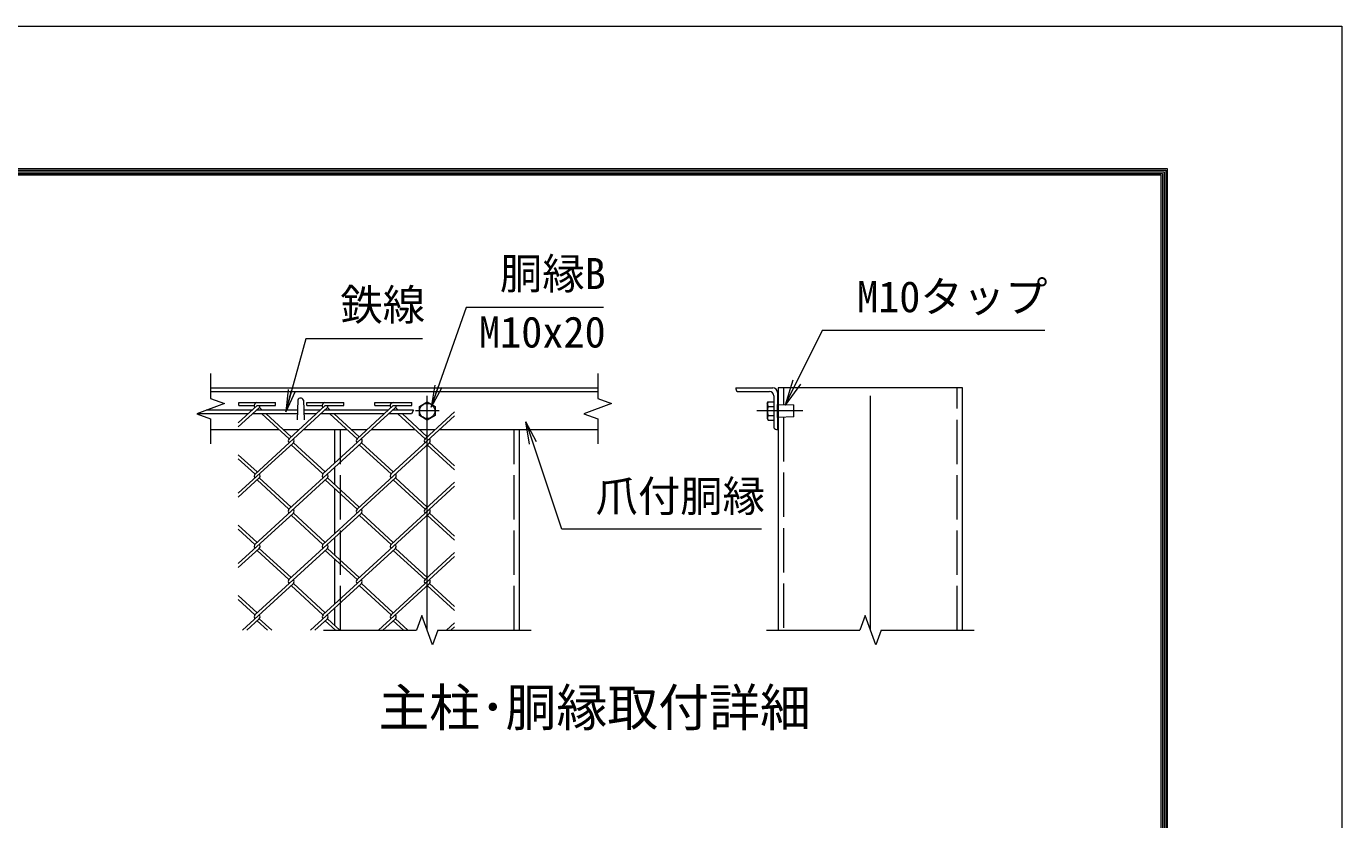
# Model space of a CAD drawing. Units: millimetres, scale not verified. Extents: x -14700 to 14700, y -10395 to 10395.
# Drawn here: x 7572 to 14700, y 6099 to 10395 of the extents above; entities that cross this region are included whole.
import ezdxf
from ezdxf.enums import TextEntityAlignment as Align

# ---------------------------------------------------------------- set-up
doc = ezdxf.new("R2010")
doc.units = ezdxf.units.MM
doc.header["$LTSCALE"] = 40
doc.linetypes.add('DASHED', pattern=[7.5, 6, -1.5])
doc.linetypes.add('USER1', pattern=[50.8, 31.75, -6.35, 6.35, -6.35])
for name, color, linetype, lineweight in [('0-0_D-BMK', 2, 'USER1', 13), ('0-2_D-STR-DIM', 7, 'Continuous', 13), ('0-4_D-STR1', 1, 'Continuous', 18), ('0-5_D-STR3', 3, 'Continuous', 13), ('0-6_0', 7, 'Continuous', 18), ('0-8_D-STR2', 7, 'Continuous', 13), ('0-9_D-STR-TXT', 7, 'Continuous', 13), ('0-A_D-TTL-TXT', 7, 'Continuous', 13), ('0-C_D-TTL', 7, 'Continuous', 18)]:
    doc.layers.add(name, color=color, linetype=linetype, lineweight=lineweight)
doc.styles.add('ＭＳ ゴシック', font='')
doc.styles.get('ＭＳ ゴシック').set_extended_font_data('MS Gothic')

# ---------------------------------------------------------------- blocks, each defined once
blk = doc.blocks.new('_Open')
at = {"layer": '0-6_0'}
blk.add_line((-40, 6.67), (0, 0), dxfattribs=at)
blk.add_lwpolyline([(-40, -6.67), (0, 0), (-40, 0)], dxfattribs=at)

msp = doc.modelspace()

# ---------------------------------------------------------------- linework, layer by layer
at = {"layer": '0-0_D-BMK'}
for p, q in [((9744.92, 7124.54), (9744.92, 8524.54)), ((12146.05, 7124.54), (12146.05, 8524.54)), ((9808.67, 8312.04), (9681.17, 8312.04)), ((11780.56, 8312.04), (11530.56, 8312.04))]:
    msp.add_line(p, q, dxfattribs=at)
at = {"layer": '0-2_D-STR-DIM'}
for p, q in [((8571.01, 8515.79), (8571.01, 8379.05)), ((10668.83, 8515.79), (10668.83, 8379.05)), ((8645.89, 8351.8), (8496.13, 8297.29)), ((8571.01, 8379.05), (8645.89, 8351.8)), ((10743.71, 8351.8), (10593.95, 8297.29)), ((10668.83, 8379.05), (10743.71, 8351.8)), ((8496.13, 8297.29), (8571.01, 8270.03)), ((8571.01, 8270.03), (8571.01, 8133.29)), ((9670.47, 8315.79), (9658.93, 8295.79)), ((10593.95, 8297.29), (10668.83, 8270.03)), ((10668.83, 8270.03), (10668.83, 8133.29)), ((9716.06, 7203.83), (9687.2, 7124.54)), ((9773.78, 7045.26), (9716.06, 7203.83)), ((12117.2, 7203.83), (12088.34, 7124.54)), ((12174.91, 7045.26), (12117.2, 7203.83)), ((9182.42, 7124.54), (9687.2, 7124.54)), ((9802.63, 7124.54), (9773.78, 7045.26)), ((9802.63, 7124.54), (10307.42, 7124.54)), ((11583.55, 7124.54), (12088.34, 7124.54)), ((12203.77, 7124.54), (12174.91, 7045.26)), ((12203.77, 7124.54), (12708.55, 7124.54))]:
    msp.add_line(p, q, dxfattribs=at)
at = {"layer": '0-4_D-STR1'}
for p, q in [((8571.01, 8437.04), (10668.83, 8437.04)), ((8571.01, 8417.04), (10668.83, 8417.04)), ((11417.05, 8437.04), (11417.05, 8432.04)), ((11417.05, 8437.04), (11617.05, 8437.04)), ((11432.05, 8417.04), (11599.55, 8417.04)), ((11642.05, 8412.04), (11642.05, 8212.04)), ((12646.05, 7124.54), (12646.05, 8437.04)), ((9043.51, 8371.4), (9039.76, 8263.9)), ((9073.51, 8371.4), (9077.26, 8263.9)), ((11622.05, 8394.54), (11622.05, 8227.04)), ((8571.01, 8212.04), (8940.35, 8212.04)), ((8964.03, 8212.04), (9051.26, 8212.04)), ((9074.94, 8212.04), (9308.98, 8212.04)), ((9244.92, 8030.55), (9244.92, 8212.04)), ((9332.67, 8212.04), (9419.89, 8212.04)), ((9442.98, 8212.04), (9677.62, 8212.04)), ((9701.31, 8212.04), (9788.53, 8212.04)), ((9811.62, 8212.04), (10668.83, 8212.04)), ((10244.92, 7124.54), (10244.92, 8212.04)), ((11637.05, 8212.04), (11642.05, 8212.04)), ((9244.92, 7911.3), (9244.92, 8008.85)), ((9244.92, 7649.35), (9244.92, 7889.6)), ((9244.92, 7530.11), (9244.92, 7627.65)), ((9244.92, 7268.15), (9244.92, 7508.4)), ((9244.92, 7148.91), (9244.92, 7246.45)), ((9244.92, 7124.54), (9244.92, 7127.21))]:
    msp.add_line(p, q, dxfattribs=at)
at = {"layer": '0-4_D-STR1', "linetype": 'DASHED'}
for p, q in [((11676.05, 8437.04), (11676.05, 8346.16)), ((12616.05, 7124.54), (12616.05, 8437.04)), ((11676.05, 8277.92), (11676.05, 7124.54)), ((9274.92, 7124.54), (9274.92, 8212.04)), ((10214.92, 7124.54), (10214.92, 8212.04))]:
    msp.add_line(p, q, dxfattribs=at)
at = {"layer": '0-4_D-STR1'}
msp.add_lwpolyline([(12646.05, 8437.04), (11646.05, 8437.04), (11646.05, 7124.54)], dxfattribs=at)
for centre, radius, start, end in [((11432.05, 8432.04), 15, 180, 270), ((11599.55, 8394.54), 22.5, 0, 90), ((11617.05, 8412.04), 25, 0, 90), ((9058.51, 8365.15), 16.25, 22.61986, 157.38014), ((11637.05, 8227.04), 15, 180, 270)]:
    msp.add_arc(centre, radius, start, end, dxfattribs=at)
at = {"layer": '0-5_D-STR3'}
for p, q in [((11587.05, 8353.29), (11591.57, 8361.12)), ((11587.05, 8353.29), (11587.05, 8270.79)), ((11591.57, 8361.12), (11622.05, 8361.12)), ((11622.05, 8361.12), (11622.05, 8262.97)), ((11642.05, 8277.04), (11642.05, 8347.04)), ((11731.05, 8279.54), (11731.05, 8344.54)), ((8774.29, 8295.79), (8500.24, 8295.79)), ((8796.11, 8315.79), (8546.97, 8315.79)), ((9040.87, 8295.79), (8797.97, 8295.79)), ((9041.57, 8315.79), (8819.8, 8315.79)), ((9164.75, 8315.79), (9075.45, 8315.79)), ((9142.93, 8295.79), (9076.15, 8295.79)), ((9511.57, 8295.79), (9166.61, 8295.79)), ((9533.39, 8315.79), (9188.44, 8315.79)), ((9658.93, 8295.79), (9534.66, 8295.79)), ((9670.47, 8315.79), (9556.48, 8315.79)), ((9744.92, 8262.97), (9702.42, 8287.5)), ((9787.42, 8287.5), (9744.92, 8262.97)), ((11587.05, 8270.79), (11591.57, 8262.97)), ((11591.57, 8336.58), (11622.05, 8336.58)), ((11591.57, 8287.5), (11622.05, 8287.5)), ((11731.05, 8279.54), (11646.05, 8277.04)), ((11591.57, 8262.97), (11622.05, 8262.97))]:
    msp.add_line(p, q, dxfattribs=at)
for points in [[(9702.42, 8287.5), (9702.42, 8336.58), (9744.92, 8361.12)], [(9744.92, 8361.12), (9787.42, 8336.58), (9787.42, 8287.5)], [(11646.05, 8277.04), (11646.05, 8347.04), (11731.05, 8344.54)]]:
    msp.add_lwpolyline(points, dxfattribs=at)
msp.add_circle((9744.92, 8312.04), 41.25, dxfattribs=at)
for centre, radius, start, end in [((11609.5, 8348.85), 21.72, 145.61575, 214.38425), ((11644.05, 8347.04), 2, 0, 180), ((11668.98, 8312.04), 81.2, 162.41205, 197.58795), ((11609.5, 8275.24), 21.72, 145.61575, 214.38425), ((11644.05, 8277.04), 2, 180, 0)]:
    msp.add_arc(centre, radius, start, end, dxfattribs=at)
at = {"layer": '0-8_D-STR2'}
for p, q in [((8823.32, 8340.98), (8721.01, 8247.22)), ((8723.32, 8356.98), (8923.32, 8356.98)), ((8723.32, 8340.98), (8723.32, 8356.98)), ((8723.32, 8340.98), (8807.26, 8340.98)), ((8823.32, 8340.98), (8923.32, 8340.98)), ((8923.32, 8340.98), (8923.32, 8356.98)), ((9191.96, 8340.98), (8995.8, 8161.23)), ((9091.96, 8356.98), (9291.96, 8356.98)), ((9091.96, 8340.98), (9091.96, 8356.98)), ((9091.96, 8340.98), (9175.9, 8340.98)), ((9560.6, 8340.98), (9364.44, 8161.23)), ((9460.6, 8356.98), (9660.6, 8356.98)), ((9460.6, 8340.98), (9460.6, 8356.98)), ((9460.6, 8340.98), (9544.54, 8340.98)), ((9560.6, 8340.98), (9660.6, 8340.98)), ((9660.6, 8340.98), (9660.6, 8356.98)), ((8835.16, 8330.12), (8721.01, 8225.52)), ((9203.8, 8330.12), (8811.51, 7970.65)), ((8827.12, 8315.79), (8823.32, 8319.27)), ((8850.8, 8315.79), (8835.16, 8330.12)), ((8995.8, 8161.23), (8848.95, 8295.79)), ((9007.64, 8172.08), (8872.63, 8295.79)), ((9572.15, 8330.4), (9179.85, 7970.93)), ((9195.76, 8315.79), (9191.96, 8319.27)), ((9219.44, 8315.79), (9203.8, 8330.12)), ((9364.44, 8161.23), (9217.59, 8295.79)), ((9376.28, 8172.08), (9241.27, 8295.79)), ((9892.06, 8285.75), (9548.49, 7970.93)), ((9564.4, 8315.79), (9560.3, 8319.54)), ((9588.08, 8315.79), (9572.15, 8330.4)), ((9733.08, 8161.23), (9586.23, 8295.79)), ((9744.92, 8172.08), (9609.91, 8295.79)), ((9892.06, 8306.91), (9733.08, 8161.23)), ((9019.22, 8139.82), (8721.01, 7866.57)), ((9387.83, 8139.8), (8995.53, 7780.33)), ((9179.85, 7970.93), (9007.38, 8128.97)), ((9191.69, 7981.78), (9019.22, 8139.82)), ((9756.46, 8139.8), (9364.17, 7780.33)), ((9548.49, 7970.93), (9376.01, 8128.97)), ((9560.33, 7981.78), (9387.86, 8139.82)), ((9892.06, 7993.84), (9744.62, 8128.95)), ((9892.06, 8015.54), (9756.46, 8139.8)), ((8823.06, 7981.78), (8721.01, 8075.28)), ((8811.21, 7970.93), (8721.01, 8053.58)), ((8834.9, 7949.22), (8721.01, 7844.87)), ((9203.54, 7949.22), (8811.21, 7589.73)), ((8995.53, 7780.33), (8823.06, 7938.37)), ((9007.38, 7791.18), (8834.9, 7949.22)), ((9572.17, 7949.22), (9179.85, 7589.73)), ((9364.17, 7780.33), (9191.69, 7938.37)), ((9376.01, 7791.18), (9203.54, 7949.22)), ((9732.81, 7780.33), (9560.33, 7938.37)), ((9744.65, 7791.18), (9572.17, 7949.22)), ((9892.06, 7926.26), (9732.81, 7780.33)), ((9892.06, 7904.55), (9548.49, 7589.73)), ((9019.22, 7758.63), (8721.01, 7485.37)), ((9387.86, 7758.63), (8995.53, 7399.13)), ((9179.85, 7589.73), (9007.38, 7747.77)), ((9191.69, 7600.58), (9019.22, 7758.63)), ((9756.49, 7758.63), (9364.17, 7399.13)), ((9548.49, 7589.73), (9377.05, 7746.83)), ((9560.33, 7600.58), (9387.86, 7758.63)), ((9892.06, 7612.7), (9744.65, 7747.77)), ((9892.06, 7634.4), (9756.49, 7758.63)), ((8823.06, 7600.58), (8721.01, 7694.09)), ((8811.21, 7589.73), (8721.01, 7672.38)), ((8834.9, 7568.03), (8721.01, 7463.67)), ((9203.54, 7568.03), (8811.21, 7208.53)), ((8995.53, 7399.13), (8823.06, 7557.18)), ((9007.38, 7409.98), (8834.9, 7568.03)), ((9572.17, 7568.03), (9179.85, 7208.53)), ((9364.17, 7399.13), (9191.69, 7557.18)), ((9376.01, 7409.98), (9203.53, 7568.03)), ((9732.81, 7399.13), (9560.33, 7557.18)), ((9744.65, 7409.98), (9572.17, 7568.03)), ((9892.06, 7523.36), (9548.49, 7208.53)), ((9892.06, 7545.06), (9732.81, 7399.13)), ((9019.22, 7377.43), (8743.24, 7124.54)), ((9179.85, 7208.53), (9007.38, 7366.58)), ((9191.69, 7219.38), (9019.22, 7377.43)), ((9387.86, 7377.43), (9111.88, 7124.54)), ((9548.49, 7208.53), (9376.01, 7366.58)), ((9560.33, 7219.38), (9387.86, 7377.43)), ((9756.49, 7377.43), (9480.52, 7124.54)), ((9892.06, 7231.5), (9744.65, 7366.58)), ((9892.06, 7253.2), (9756.49, 7377.43)), ((8823.06, 7219.38), (8721.01, 7312.89)), ((8811.21, 7208.53), (8721.01, 7291.19)), ((8834.9, 7186.83), (8766.92, 7124.54)), ((8879.19, 7124.54), (8823.06, 7175.98)), ((8902.87, 7124.54), (8834.9, 7186.83)), ((9203.54, 7186.83), (9135.56, 7124.54)), ((9247.83, 7124.54), (9191.69, 7175.98)), ((9271.51, 7124.54), (9203.54, 7186.83)), ((9572.17, 7186.83), (9504.2, 7124.54)), ((9616.47, 7124.54), (9560.33, 7175.98)), ((9640.15, 7124.54), (9572.17, 7186.83)), ((9892.06, 7163.86), (9849.16, 7124.54)), ((9892.06, 7142.16), (9872.84, 7124.54))]:
    msp.add_line(p, q, dxfattribs=at)
msp.add_lwpolyline([(9191.96, 8340.98), (9291.96, 8340.98), (9291.96, 8356.98)], dxfattribs=at)
for centre, start, end in [((8823.32, 8340.98), 95, 222.5), ((8823.32, 8340.98), 317.5, 0), ((9191.96, 8340.98), 95, 222.5), ((9191.96, 8340.98), 317.5, 0), ((9560.6, 8340.98), 85, 222.5), ((9560.6, 8340.98), 317.5, 0), ((9007.64, 8150.38), 137.5, 222.5), ((9007.64, 8150.38), 317.5, 42.5), ((9376.28, 8150.38), 137.5, 222.5), ((9376.28, 8150.38), 317.5, 42.5), ((9744.92, 8150.38), 137.5, 222.5), ((9744.92, 8150.38), 317.5, 42.5), ((8823.32, 7959.78), 137.5, 222.5), ((8823.32, 7959.78), 317.5, 42.5), ((9191.96, 7959.78), 137.5, 222.5), ((9191.96, 7959.78), 317.5, 42.5), ((9560.6, 7959.78), 137.5, 222.5), ((9560.6, 7959.78), 317.5, 42.5), ((9007.38, 7769.48), 137.5, 222.5), ((9007.38, 7769.48), 317.5, 42.5), ((9376.01, 7769.48), 137.5, 222.5), ((9376.01, 7769.48), 317.5, 42.5), ((9744.92, 7769.18), 137.5, 222.5), ((9744.92, 7769.18), 317.5, 42.5), ((8823.03, 7578.85), 137.5, 222.5), ((8823.03, 7578.85), 317.5, 42.5), ((9191.66, 7578.85), 137.5, 222.5), ((9191.66, 7578.85), 317.5, 42.5), ((9560.3, 7578.85), 137.5, 222.5), ((9560.3, 7578.85), 317.5, 42.5), ((9007.38, 7388.28), 137.5, 222.5), ((9007.38, 7388.28), 317.5, 42.5), ((9376.01, 7388.28), 137.5, 222.5), ((9376.01, 7388.28), 317.5, 42.5), ((9744.92, 7387.98), 137.5, 222.5), ((9744.92, 7387.98), 317.5, 42.5), ((8823.03, 7197.65), 137.5, 222.5), ((8823.03, 7197.65), 317.5, 42.5), ((9191.99, 7197.41), 137.5, 222.5), ((9191.99, 7197.41), 317.5, 42.5), ((9560.63, 7197.41), 137.5, 222.5), ((9560.63, 7197.41), 317.5, 42.5)]:
    msp.add_arc(centre, 16.06, start, end, dxfattribs=at)
at = {"layer": '0-9_D-STR-TXT'}
for points in [[(10699.17, 8872.43), (9955.07, 8872.43), (9766.48, 8334.08)], [(9719.07, 8702.06), (9086.02, 8702.06), (8978.59, 8309.19)], [(13091.53, 8747.57), (11885.65, 8747.57), (11684.41, 8344.54)], [(11556.56, 7671.97), (10474.9, 7671.97), (10280.23, 8250.85)]]:
    msp.add_lwpolyline(points, dxfattribs=at)
at = {"layer": '0-C_D-TTL', "color": 2}
msp.add_lwpolyline([(-14700, 10395), (14700, 10395), (14700, -10395), (-14700, -10395)], close=True, dxfattribs=at)
at = {"layer": '0-C_D-TTL'}
for points in [[(-13755, 9625), (13755, 9625), (13755, -9625), (-13755, -9625)], [(-13746.25, 9616.25), (13746.25, 9616.25), (13746.25, -9616.25), (-13746.25, -9616.25)], [(-13737.5, 9607.5), (13737.5, 9607.5), (13737.5, -9607.5), (-13737.5, -9607.5)], [(-13728.75, 9598.75), (13728.75, 9598.75), (13728.75, -9598.75), (-13728.75, -9598.75)], [(-13720, 9590), (13720, 9590), (13720, -9590), (-13720, -9590)]]:
    msp.add_lwpolyline(points, close=True, dxfattribs=at)

# ---------------------------------------------------------------- block references
at = {"layer": '0-9_D-STR-TXT'}
for p, xscale, yscale, rotation in [((8978.06, 8307.27), 3, 3, 254.70628), ((9765.82, 8332.19), 3, 3, 250.69402), ((11683.51, 8342.75), 3.5, 3.5, 243.46648), ((10279.59, 8252.75), 3, 3, 108.58745)]:
    msp.add_blockref('_Open', p, dxfattribs=dict(at, xscale=xscale, yscale=yscale, rotation=rotation))

# ---------------------------------------------------------------- texts
at = {"layer": '0-9_D-STR-TXT', "style": 'ＭＳ ゴシック'}
for s, p in [('胴縁B', (10138.64, 8921.37)), ('鉄線', (9274.02, 8752.33)), ('M10タップ', (12073.51, 8796.31)), ('M10x20', (10024.92, 8605.01)), ('爪付胴縁', (10656.69, 7716.02))]:
    msp.add_text(s, height=168.3, dxfattribs=at).set_placement(p, align=Align.BOTTOM_LEFT)
at = {"layer": '0-A_D-TTL-TXT', "style": 'ＭＳ ゴシック'}
msp.add_text('主柱･胴縁取付詳細', height=202.1, dxfattribs=at).set_placement((9480.05, 6544.51), align=Align.BOTTOM_LEFT)

doc.saveas('drawing.dxf')
